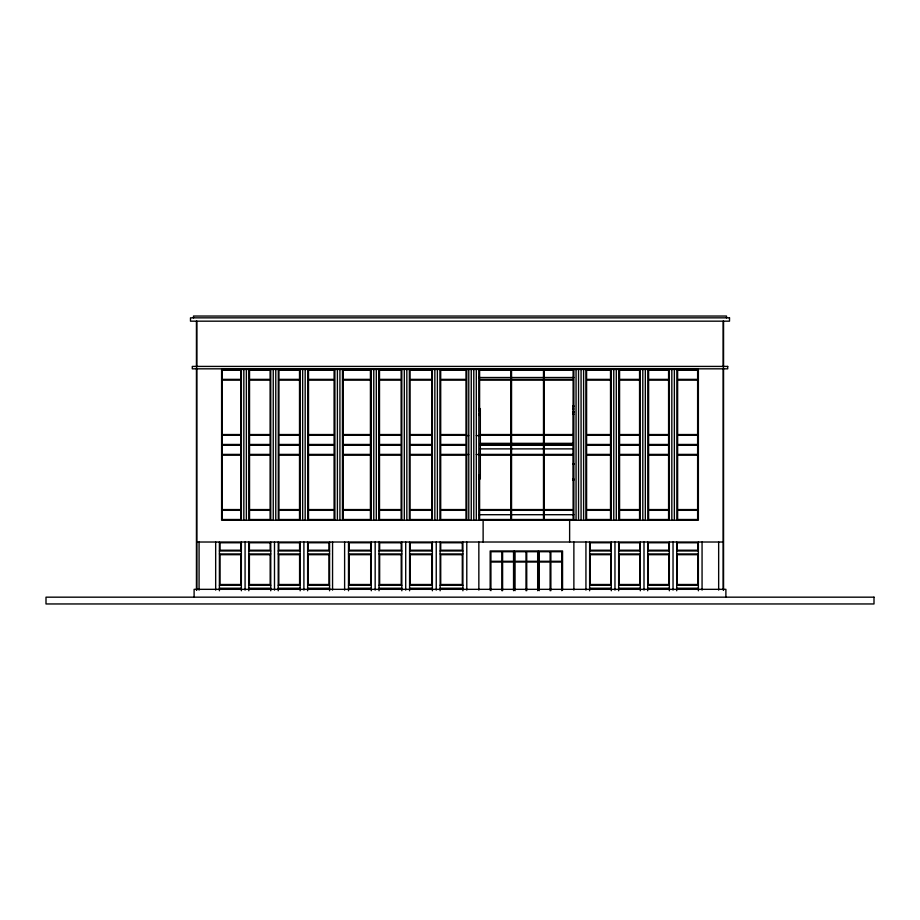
<?xml version="1.0" encoding="UTF-8"?>
<svg xmlns="http://www.w3.org/2000/svg" width="920" height="920" viewBox="0 0 920 920"><rect width="100%" height="100%" fill="white"/><g stroke="black" fill="none" stroke-linecap="round" stroke-linejoin="round"><path stroke-width="1.38" d="M478.848 520.248L478.848 369.437M478.848 476.399L480.332 476.399M573.873 520.248L573.873 463.726M573.873 369.437L573.873 464.255L572.987 464.335M573.873 412.815L572.987 412.678M478.848 377.51L573.873 377.51M573.873 405.846L572.987 405.846L572.987 479.998L573.873 479.998M572.987 406.709L573.873 406.709M478.848 408.606L480.332 408.606L480.332 478.779L478.848 478.779M572.987 409.009L573.873 409.009M478.848 409.411L480.332 409.411M478.848 409.745L480.332 409.745M478.848 410.136L480.332 410.136M478.848 410.596L480.332 410.435M572.987 411.746L573.873 411.746M572.987 412.125L573.873 412.125M478.848 414.138L480.332 414.138M572.987 414.356L573.873 414.356M478.848 414.885L480.332 414.885M478.848 415.345L480.332 415.345M480.332 434.539L510.784 434.539L510.784 380.121L479.607 380.121L479.607 409.745M572.987 434.539L544.249 434.539L544.249 380.121L573.114 380.121L573.114 406.709M480.332 435.286L510.784 435.286L510.784 444.463L480.332 444.463M572.987 435.286L544.249 435.286L544.249 444.463L572.987 444.463M466.785 435.608L468.774 435.608M476.307 435.608L478.848 435.608M480.332 443.336L572.987 443.336M480.332 445.222L510.784 445.222L510.784 454.399L480.332 454.399M572.987 445.222L544.249 445.222L544.249 454.399L572.987 454.399M480.332 448.879L572.987 448.879M466.785 454.537L468.774 454.537M476.307 454.537L478.848 454.537M480.332 455.147L510.784 455.147L510.784 509.565L479.607 509.565L479.607 478.503M572.987 455.147L544.249 455.147L544.249 509.565L573.114 509.565L573.114 479.734M572.987 463.772L573.873 463.852M478.848 475.398L480.332 475.398M478.848 475.628L480.332 475.628M478.848 476.778L480.332 476.778M478.848 478.503L480.332 478.503M572.987 478.94L573.873 478.94M572.987 479.734L573.873 479.734M478.848 514.705L573.873 514.705M196.822 542.018L723.178 542.018M219.408 550.965L241.35 550.965M248.814 550.965L270.756 550.965M278.231 550.965L300.161 550.965M307.636 550.965L329.578 550.965M348.507 550.965L371.277 550.965M379.04 550.965L401.822 550.965M409.584 550.965L432.365 550.965M440.128 550.965L462.909 550.965M589.628 550.965L611.282 550.965M618.654 550.965L640.308 550.965M647.692 550.965L669.346 550.965M676.717 550.965L698.372 550.965M219.408 553.943L241.35 553.943M248.814 553.943L270.756 553.943M278.231 553.943L300.161 553.943M307.636 553.943L329.578 553.943M348.507 553.943L371.277 553.943M379.04 553.943L401.822 553.943M409.584 553.943L432.365 553.943M440.128 553.943L462.909 553.943M589.628 553.943L611.282 553.943M618.654 553.943L640.308 553.943M647.692 553.943L669.346 553.943M676.717 553.943L698.372 553.943M219.408 585.246L241.35 585.246M248.814 585.246L270.756 585.246M278.231 585.246L300.161 585.246M307.636 585.246L329.578 585.246M348.507 585.246L371.277 585.246M379.04 585.246L401.822 585.246M409.584 585.246L432.365 585.246M440.128 585.246L462.909 585.246M589.628 585.246L611.282 585.246M618.654 585.246L640.308 585.246M647.692 585.246L669.346 585.246M676.717 585.246L698.372 585.246M219.408 588.225L241.35 588.225M248.814 588.225L270.756 588.225M278.231 588.225L300.161 588.225M307.636 588.225L329.578 588.225M348.507 588.225L371.277 588.225M379.04 588.225L401.822 588.225M409.584 588.225L432.365 588.225M440.128 588.225L462.909 588.225M589.628 588.225L611.282 588.225M618.654 588.225L640.308 588.225M647.692 588.225L669.346 588.225M676.717 588.225L698.372 588.225M219.995 588.972L240.764 588.972M249.4 588.972L270.169 588.972M278.806 588.972L299.586 588.972M308.223 588.972L328.992 588.972M349.105 588.972L370.679 588.972M379.649 588.972L401.223 588.972M410.193 588.972L431.756 588.972M440.726 588.972L462.3 588.972M590.203 588.972L610.707 588.972M619.229 588.972L639.733 588.972M648.266 588.972L668.771 588.972M677.293 588.972L697.797 588.972M726.501 317.848L726.501 316.043L193.499 316.043L193.499 317.848M725.891 597.172L725.891 589.329L194.108 589.329L194.108 597.172M723.557 321.172L723.557 366.413M723.557 367.839L723.557 590.099M723.178 321.172L723.178 366.413M723.178 367.839L723.178 590.007M718.658 542.018L718.658 590.099M702.063 542.018L702.063 590.099M698.372 542.018L698.372 590.778M676.89 369.437L676.89 520.248M676.717 542.018L676.717 590.778M674.36 369.437L674.36 520.248M673.037 542.018L673.037 590.099M671.83 369.437L671.83 520.248M669.346 369.437L669.346 520.248M669.346 542.018L669.346 590.778M647.852 369.437L647.852 520.248M647.692 542.018L647.692 590.778M645.322 369.437L645.322 520.248M644 542.018L644 590.099M642.804 369.437L642.804 520.248M640.308 369.437L640.308 520.248M640.308 542.018L640.308 590.778M618.815 369.437L618.815 520.248M618.654 542.018L618.654 590.778M616.296 369.437L616.296 520.248M614.962 542.018L614.962 590.099M613.766 369.437L613.766 520.248M611.282 369.437L611.282 520.248M611.282 542.018L611.282 590.778M589.628 542.018L589.628 590.778M585.936 369.437L585.936 520.248M585.936 542.018L585.936 590.099M583.602 369.437L583.602 520.248M581.072 369.437L581.072 520.248M578.542 369.437L578.542 520.248M576.058 369.437L576.058 520.248M573.873 542.018L573.873 590.099M573.114 408.848L573.114 409.492M573.114 411.746L573.114 412.815M569.629 520.248L569.629 542.018M562.557 590.168L562.557 550.965L490.164 550.965L490.164 590.168M561.798 590.686L561.798 562.039L550.873 562.039L550.873 590.686M550.114 590.686L550.114 562.039L539.178 562.039L539.178 590.686M538.43 550.965L538.43 590.168M537.671 590.686L537.671 562.039L526.734 562.039L526.734 590.686M525.987 590.686L525.987 562.039L515.05 562.039L515.05 590.686M514.291 550.965L514.291 590.168M513.544 590.686L513.544 562.039L502.607 562.039L502.607 590.686M501.848 590.686L501.848 562.039L490.923 562.039L490.923 590.686M483.126 520.248L483.126 542.018M479.607 413.275L479.607 414.138M479.607 476.399L479.607 477.698M478.848 542.018L478.848 590.099M476.307 369.437L476.307 520.248M473.788 369.437L473.788 520.248M471.258 369.437L471.258 520.248M468.774 369.437L468.774 520.248M466.785 369.437L466.785 520.248M466.785 542.018L466.785 590.099M462.909 542.018L462.909 590.778M440.128 542.018L440.128 590.778M439.909 369.437L439.909 520.248M437.379 369.437L437.379 520.248M436.241 542.018L436.241 590.099M434.849 369.437L434.849 520.248M432.365 369.437L432.365 520.248M432.365 542.018L432.365 590.778M409.584 542.018L409.584 590.778M409.365 369.437L409.365 520.248M406.835 369.437L406.835 520.248M405.709 542.018L405.709 590.099M404.317 369.437L404.317 520.248M401.822 369.437L401.822 520.248M401.822 542.018L401.822 590.778M379.04 542.018L379.04 590.778M378.822 369.437L378.822 520.248M376.303 369.437L376.303 520.248M375.164 542.018L375.164 590.099M373.773 369.437L373.773 520.248M371.277 369.437L371.277 520.248M371.277 542.018L371.277 590.778M348.507 542.018L348.507 590.778M344.62 542.018L344.62 590.099M342.447 369.437L342.447 520.248M339.928 369.437L339.928 520.248M337.398 369.437L337.398 520.248M334.903 369.437L334.903 520.248M332.557 542.018L332.557 590.099M329.578 542.018L329.578 590.778M307.705 369.437L307.705 520.248M307.636 542.018L307.636 590.778M305.175 369.437L305.175 520.248M303.899 542.018L303.899 590.099M302.657 369.437L302.657 520.248M300.161 369.437L300.161 520.248M300.161 542.018L300.161 590.778M278.3 369.437L278.3 520.248M278.231 542.018L278.231 590.778M275.77 369.437L275.77 520.248M274.493 542.018L274.493 590.099M273.24 369.437L273.24 520.248M270.756 369.437L270.756 520.248M270.756 542.018L270.756 590.778M248.883 369.437L248.883 520.248M248.814 542.018L248.814 590.778M246.364 369.437L246.364 520.248M245.077 542.018L245.077 590.099M243.834 369.437L243.834 520.248M241.35 369.437L241.35 520.248M241.35 542.018L241.35 590.778M219.408 542.018L219.408 590.778M215.671 542.018L215.671 590.099M199.077 542.018L199.077 590.099M196.822 321.172L196.822 366.413M196.822 367.839L196.822 590.007M196.443 321.172L196.443 366.413M196.443 367.839L196.443 590.099M729.514 317.848L190.486 317.848L190.486 321.172L729.514 321.172L729.514 317.848M727.708 366.413L192.291 366.413L192.291 368.828L727.708 368.828L727.708 366.413M698.372 369.437L221.605 369.437L221.605 520.248L698.372 520.248L698.372 369.437M240.764 370.185L222.191 370.185L222.191 379.362L240.764 379.362L240.764 370.185M270.101 370.185L249.538 370.185L249.538 379.362L270.101 379.362L270.101 370.185M299.517 370.185L278.944 370.185L278.944 379.362L299.517 379.362L299.517 370.185M334.098 370.185L308.51 370.185L308.51 379.362L334.098 379.362L334.098 370.185M370.426 370.185L343.309 370.185L343.309 379.362L370.426 379.362L370.426 370.185M401.143 370.185L379.511 370.185L379.511 379.362L401.143 379.362L401.143 370.185M431.687 370.185L410.044 370.185L410.044 379.362L431.687 379.362L431.687 370.185M465.991 370.185L440.703 370.185L440.703 379.362L465.991 379.362L465.991 370.185M510.784 370.185L479.607 370.185L479.607 379.362L510.784 379.362L510.784 370.185M543.501 370.185L511.543 370.185L511.543 379.362L543.501 379.362L543.501 370.185M573.114 370.185L544.249 370.185L544.249 379.362L573.114 379.362L573.114 370.185M610.523 370.185L586.603 370.185L586.603 379.362L610.523 379.362L610.523 370.185M639.561 370.185L619.574 370.185L619.574 379.362L639.561 379.362L639.561 370.185M668.587 370.185L648.611 370.185L648.611 379.362L668.587 379.362L668.587 370.185M697.624 370.185L677.637 370.185L677.637 379.362L697.624 379.362L697.624 370.185M240.764 380.121L222.191 380.121L222.191 434.539L240.764 434.539L240.764 380.121M270.101 380.121L249.538 380.121L249.538 434.539L270.101 434.539L270.101 380.121M299.517 380.121L278.944 380.121L278.944 434.539L299.517 434.539L299.517 380.121M334.098 380.121L308.51 380.121L308.51 434.539L334.098 434.539L334.098 380.121M370.426 380.121L343.309 380.121L343.309 434.539L370.426 434.539L370.426 380.121M401.143 380.121L379.511 380.121L379.511 434.539L401.143 434.539L401.143 380.121M431.687 380.121L410.044 380.121L410.044 434.539L431.687 434.539L431.687 380.121M465.991 380.121L440.703 380.121L440.703 434.539L465.991 434.539L465.991 380.121M543.501 380.121L511.543 380.121L511.543 434.539L543.501 434.539L543.501 380.121M610.523 380.121L586.603 380.121L586.603 434.539L610.523 434.539L610.523 380.121M639.561 380.121L619.574 380.121L619.574 434.539L639.561 434.539L639.561 380.121M668.587 380.121L648.611 380.121L648.611 434.539L668.587 434.539L668.587 380.121M697.624 380.121L677.637 380.121L677.637 434.539L697.624 434.539L697.624 380.121M240.764 435.286L222.191 435.286L222.191 444.463L240.764 444.463L240.764 435.286M270.101 435.286L249.538 435.286L249.538 444.463L270.101 444.463L270.101 435.286M299.517 435.286L278.944 435.286L278.944 444.463L299.517 444.463L299.517 435.286M334.098 435.286L308.51 435.286L308.51 444.463L334.098 444.463L334.098 435.286M370.426 435.286L343.309 435.286L343.309 444.463L370.426 444.463L370.426 435.286M401.143 435.286L379.511 435.286L379.511 444.463L401.143 444.463L401.143 435.286M431.687 435.286L410.044 435.286L410.044 444.463L431.687 444.463L431.687 435.286M465.991 435.286L440.703 435.286L440.703 444.463L465.991 444.463L465.991 435.286M543.501 435.286L511.543 435.286L511.543 444.463L543.501 444.463L543.501 435.286M610.523 435.286L586.603 435.286L586.603 444.463L610.523 444.463L610.523 435.286M639.561 435.286L619.574 435.286L619.574 444.463L639.561 444.463L639.561 435.286M668.587 435.286L648.611 435.286L648.611 444.463L668.587 444.463L668.587 435.286M697.624 435.286L677.637 435.286L677.637 444.463L697.624 444.463L697.624 435.286M240.764 445.222L222.191 445.222L222.191 454.399L240.764 454.399L240.764 445.222M270.101 445.222L249.538 445.222L249.538 454.399L270.101 454.399L270.101 445.222M299.517 445.222L278.944 445.222L278.944 454.399L299.517 454.399L299.517 445.222M334.098 445.222L308.51 445.222L308.51 454.399L334.098 454.399L334.098 445.222M370.426 445.222L343.309 445.222L343.309 454.399L370.426 454.399L370.426 445.222M401.143 445.222L379.511 445.222L379.511 454.399L401.143 454.399L401.143 445.222M431.687 445.222L410.044 445.222L410.044 454.399L431.687 454.399L431.687 445.222M465.991 445.222L440.703 445.222L440.703 454.399L465.991 454.399L465.991 445.222M543.501 445.222L511.543 445.222L511.543 454.399L543.501 454.399L543.501 445.222M610.523 445.222L586.603 445.222L586.603 454.399L610.523 454.399L610.523 445.222M639.561 445.222L619.574 445.222L619.574 454.399L639.561 454.399L639.561 445.222M668.587 445.222L648.611 445.222L648.611 454.399L668.587 454.399L668.587 445.222M697.624 445.222L677.637 445.222L677.637 454.399L697.624 454.399L697.624 445.222M240.764 455.147L222.191 455.147L222.191 509.565L240.764 509.565L240.764 455.147M270.101 455.147L249.538 455.147L249.538 509.565L270.101 509.565L270.101 455.147M299.517 455.147L278.944 455.147L278.944 509.565L299.517 509.565L299.517 455.147M334.098 455.147L308.51 455.147L308.51 509.565L334.098 509.565L334.098 455.147M370.426 455.147L343.309 455.147L343.309 509.565L370.426 509.565L370.426 455.147M401.143 455.147L379.511 455.147L379.511 509.565L401.143 509.565L401.143 455.147M431.687 455.147L410.044 455.147L410.044 509.565L431.687 509.565L431.687 455.147M465.991 455.147L440.703 455.147L440.703 509.565L465.991 509.565L465.991 455.147M543.501 455.147L511.543 455.147L511.543 509.565L543.501 509.565L543.501 455.147M610.523 455.147L586.603 455.147L586.603 509.565L610.523 509.565L610.523 455.147M639.561 455.147L619.574 455.147L619.574 509.565L639.561 509.565L639.561 455.147M668.587 455.147L648.611 455.147L648.611 509.565L668.587 509.565L668.587 455.147M697.624 455.147L677.637 455.147L677.637 509.565L697.624 509.565L697.624 455.147M240.764 510.324L222.191 510.324L222.191 519.501L240.764 519.501L240.764 510.324M270.101 510.324L249.538 510.324L249.538 519.501L270.101 519.501L270.101 510.324M299.517 510.324L278.944 510.324L278.944 519.501L299.517 519.501L299.517 510.324M334.098 510.324L308.51 510.324L308.51 519.501L334.098 519.501L334.098 510.324M370.426 510.324L343.309 510.324L343.309 519.501L370.426 519.501L370.426 510.324M401.143 510.324L379.511 510.324L379.511 519.501L401.143 519.501L401.143 510.324M431.687 510.324L410.044 510.324L410.044 519.501L431.687 519.501L431.687 510.324M465.991 510.324L440.703 510.324L440.703 519.501L465.991 519.501L465.991 510.324M510.784 510.324L479.607 510.324L479.607 519.501L510.784 519.501L510.784 510.324M543.501 510.324L511.543 510.324L511.543 519.501L543.501 519.501L543.501 510.324M573.114 510.324L544.249 510.324L544.249 519.501L573.114 519.501L573.114 510.324M610.523 510.324L586.603 510.324L586.603 519.501L610.523 519.501L610.523 510.324M639.561 510.324L619.574 510.324L619.574 519.501L639.561 519.501L639.561 510.324M668.587 510.324L648.611 510.324L648.611 519.501L668.587 519.501L668.587 510.324M697.624 510.324L677.637 510.324L677.637 519.501L697.624 519.501L697.624 510.324M240.764 542.765L219.995 542.765L219.995 550.217L240.764 550.217L240.764 542.765M270.169 542.765L249.4 542.765L249.4 550.217L270.169 550.217L270.169 542.765M299.586 542.765L278.806 542.765L278.806 550.217L299.586 550.217L299.586 542.765M328.992 542.765L308.223 542.765L308.223 550.217L328.992 550.217L328.992 542.765M370.679 542.765L349.105 542.765L349.105 550.217L370.679 550.217L370.679 542.765M401.223 542.765L379.649 542.765L379.649 550.217L401.223 550.217L401.223 542.765M431.756 542.765L410.193 542.765L410.193 550.217L431.756 550.217L431.756 542.765M462.3 542.765L440.726 542.765L440.726 550.217L462.3 550.217L462.3 542.765M610.707 542.765L590.203 542.765L590.203 550.217L610.707 550.217L610.707 542.765M639.733 542.765L619.229 542.765L619.229 550.217L639.733 550.217L639.733 542.765M668.771 542.765L648.266 542.765L648.266 550.217L668.771 550.217L668.771 542.765M697.797 542.765L677.293 542.765L677.293 550.217L697.797 550.217L697.797 542.765M501.848 551.712L490.923 551.712L490.923 561.292L501.848 561.292L501.848 551.712M513.544 551.712L502.607 551.712L502.607 561.292L513.544 561.292L513.544 551.712M525.987 551.712L515.05 551.712L515.05 561.292L525.987 561.292L525.987 551.712M537.671 551.712L526.734 551.712L526.734 561.292L537.671 561.292L537.671 551.712M550.114 551.712L539.178 551.712L539.178 561.292L550.114 561.292L550.114 551.712M561.798 551.712L550.873 551.712L550.873 561.292L561.798 561.292L561.798 551.712M240.764 554.691L219.995 554.691L219.995 584.499L240.764 584.499L240.764 554.691M270.169 554.691L249.4 554.691L249.4 584.499L270.169 584.499L270.169 554.691M299.586 554.691L278.806 554.691L278.806 584.499L299.586 584.499L299.586 554.691M328.992 554.691L308.223 554.691L308.223 584.499L328.992 584.499L328.992 554.691M370.679 554.691L349.105 554.691L349.105 584.499L370.679 584.499L370.679 554.691M401.223 554.691L379.649 554.691L379.649 584.499L401.223 584.499L401.223 554.691M431.756 554.691L410.193 554.691L410.193 584.499L431.756 584.499L431.756 554.691M462.3 554.691L440.726 554.691L440.726 584.499L462.3 584.499L462.3 554.691M610.707 554.691L590.203 554.691L590.203 584.499L610.707 584.499L610.707 554.691M639.733 554.691L619.229 554.691L619.229 584.499L639.733 584.499L639.733 554.691M668.771 554.691L648.266 554.691L648.266 584.499L668.771 584.499L668.771 554.691M697.797 554.691L677.293 554.691L677.293 584.499L697.797 584.499L697.797 554.691M874 597.172L46 597.172L46 603.957L874 603.957L874 597.172"/></g></svg>
